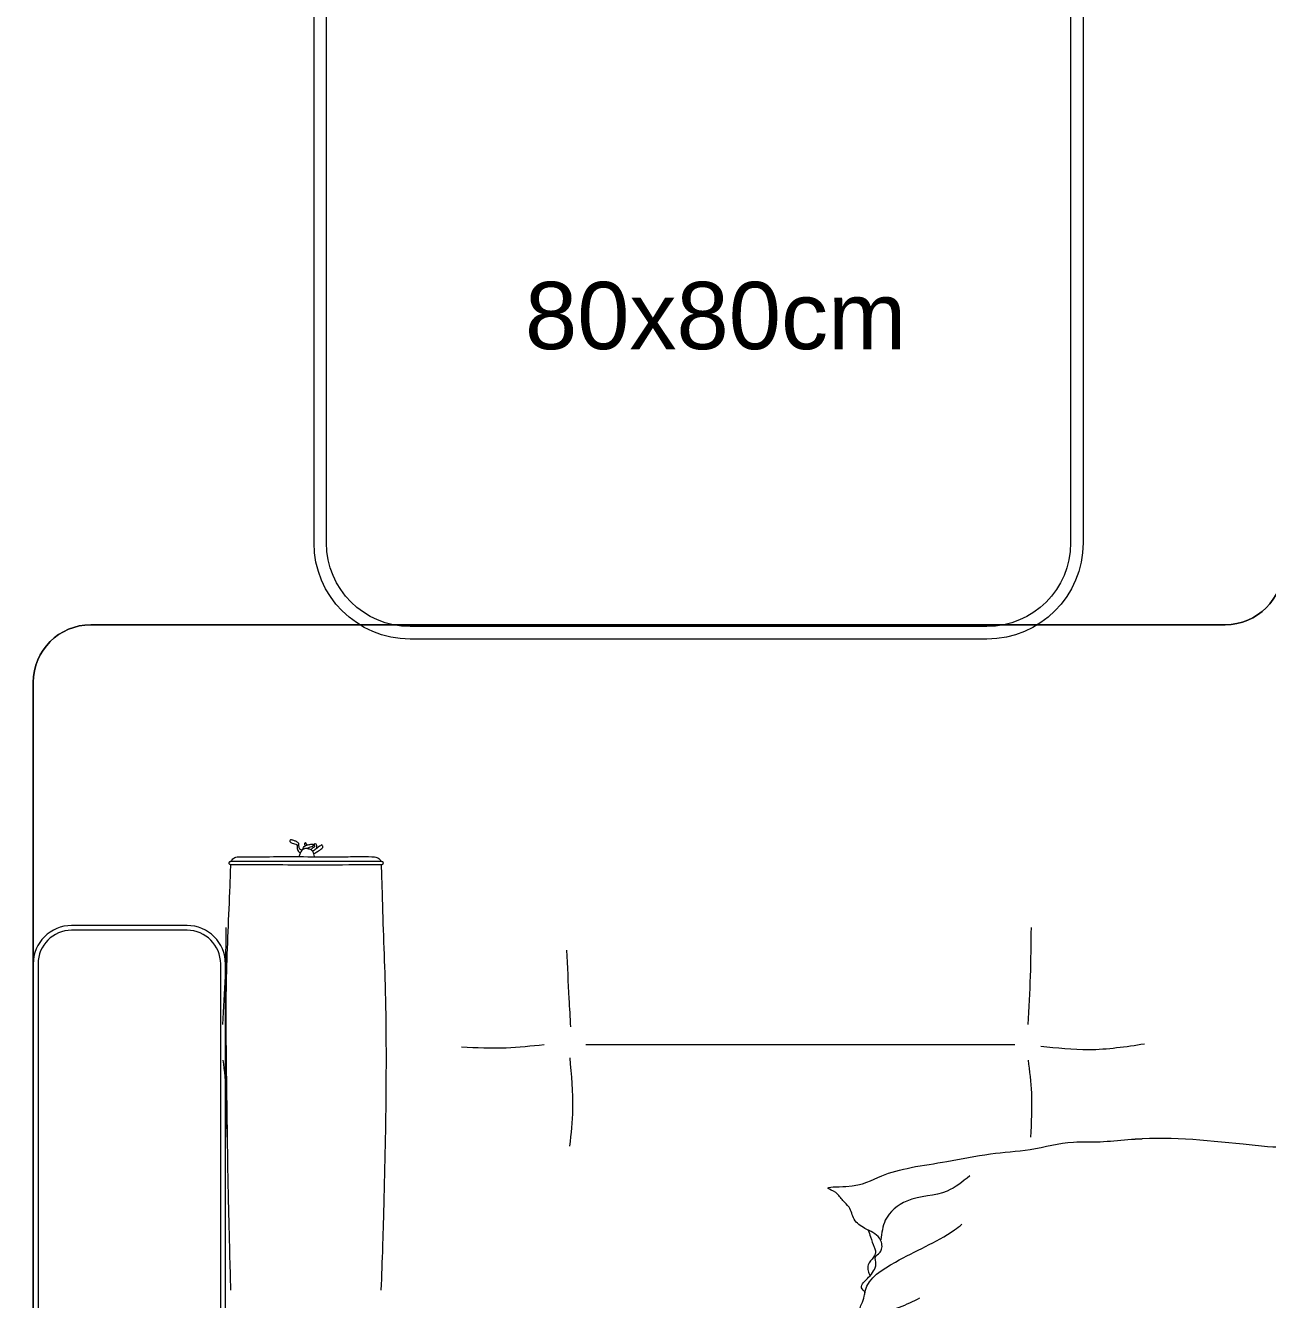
# Model space of a CAD drawing. Header units: centimetres. Extents: x 5488 to 20269, y -31398 to -19684.
# Drawn here: x 11761.7 to 11890.9, y -23941.9 to -23809.3 of the extents above; entities that cross this region are included whole.
import ezdxf

# ---------------------------------------------------------------- set-up
doc = ezdxf.new("R2010")
doc.units = ezdxf.units.CM
doc.set_wipeout_variables(frame=1)
doc.linetypes.add('( Hidden )', pattern=[0.375, 0.25, -0.125])
doc.linetypes.add('DOT', pattern=[0.25, 0, -0.25])
doc.layers.add('wipeout', color=7, linetype='Continuous', true_color=0xffffff)
for name, color, linetype, lineweight in [('xxx_Auto_FFE_UPHOLSTERY', 67, 'Continuous', 20), ('xxx_Auto_FFE_WOOD', 36, 'Continuous', 0), ('xxx_Auto_Kaplama_Ahşap Tarama', 16, 'Continuous', 5), ('xxx_Auto_Tefris_Tefris', 32, 'Continuous', 15), ('xxx_Auto_Yardimci_Yazi', 7, 'Continuous', 9)]:
    doc.layers.add(name, color=color, linetype=linetype, lineweight=lineweight)
doc.styles.add('4N_100', font='arial.ttf', dxfattribs={"height": 16})

# ---------------------------------------------------------------- blocks, each defined once
blk = doc.blocks.new('uyt6ueueyu')
at = {"linetype": 'DOT'}
blk.add_wipeout([(-901.9077874563318, 523.8702232043166), (-841.9077874563314, 523.8702232043091), (-834.8367196444668, 520.9412910161741), (-831.9077874563328, 513.8702232043092), (-831.9077874563319, 451.68378839778853), (-834.8367196444668, 446.79915539244286), (-841.9077874563318, 443.8702232043088), (-901.9077874563322, 443.8702232043161), (-908.9788552681969, 446.7991553924511), (-911.9077874563309, 453.87022320431606), (-911.9077874563318, 513.8702232043165), (-908.9788552681968, 520.9412910161825)], dxfattribs=at).dxf.layer = 'wipeout'
at = {"color": 0}
for points in [[(-901.90778745633, 523.8702232043161), (-841.9077874563318, 523.8702232043088, -0.4142135623730577), (-831.9077874563318, 513.8702232043088), (-831.9077874563318, 453.8702232043088, -0.4142135623731325), (-841.9077874563318, 443.8702232043088), (-901.9077874563318, 443.8702232043161, -0.4142135623730576), (-911.90778745633, 453.8702232043161), (-911.9077874563318, 513.8702232043161, -0.4142135623731324)], [(-901.90778745633, 522.5702232043168), (-841.9077874563318, 522.5702232043095, -0.4142135623730618), (-833.2077874563329, 513.8702232043088), (-833.2077874563311, 453.8702232043088, -0.4142135623731326), (-841.9077874563318, 445.1702232043081), (-901.9077874563318, 445.1702232043153, -0.4142135623730618), (-910.6077874563307, 453.8702232043161), (-910.6077874563307, 513.8702232043161, -0.4142135623731326)]]:
    blk.add_lwpolyline(points, format="xyb", close=True, dxfattribs=at)
at = {"layer": 'xxx_Auto_Yardimci_Yazi', "color": 0, "linetype": '( Hidden )', "ltscale": 50, "style": '4N_100'}
blk.add_text('80x80cm', height=7, rotation=90, dxfattribs=at).set_placement((-862.0643524654037, 465.8070606345846))
blk = doc.blocks.new('lf01_sedir baza')
at = {"layer": 'xxx_Auto_FFE_WOOD'}
blk.add_lwpolyline([(3526.075064179525, 1344.286187823665), (3526.075064179525, 1126.286187823665, -0.4142135623730945), (3520.075064179525, 1120.286187823665), (3424.575064179525, 1120.286187823665, -0.4142135623730951), (3418.575064179525, 1126.286187823665), (3418.575064179525, 1244.286187823665, 0.4142135623730951), (3412.575064179525, 1250.286187823665), (3224.575064179525, 1250.286187823665, -0.4142135623730945), (3218.575064179525, 1256.286187823665), (3218.575064179525, 1265.286187823665)], format="xyb", dxfattribs=at)
blk = doc.blocks.new('mimder plan')
blk.add_line((43.70716543596973, -127.8974161573933), (43.70716543596973, -172.5333952603651))
for points in [[(-196, -10.5), (-196, -95, 0.4142135623730951), (-191, -100), (-5.99997067260756, -100, -0.4142135623730951), (2.932739243988181e-05, -106), (2.932739243988181e-05, -224.0000000000036, 0.4142135623731054), (6.00002932739244, -230.0000000000036), (97.00005865478215, -230.0000000000036, 0.4142135623730951), (103.0000586547822, -224.0000000000036), (103.0000586547822, -10.5, 0.4142135623730951), (97.00005865478215, -4.5), (-190, -4.5, 0.414213562373095)], [(80.79295187360003, -226), (80.79295187360003, -214, 0.414213562373095), (77.29295187360003, -210.5), (35.29295187360003, -210.5, 0.414213562373095), (31.79295187360003, -214), (31.79295187360003, -226, 0.414213562373095), (35.29295187360003, -229.5), (77.29295187360003, -229.5, 0.414213562373095)]]:
    blk.add_lwpolyline(points, format="xyb", close=True)
blk.add_lwpolyline([(81.29295187360003, -214, 0.414213562373095), (77.29295187360003, -210), (35.29295187360003, -210, 0.414213562373095), (31.29295187360003, -214), (31.29295187360003, -226, 0.414213562373095), (35.29295187360003, -230), (77.29295187360003, -230, 0.414213562373095), (81.29295187360003, -226)], format="xyb")
for points in [[(43.8333507998268, -125.1833985334561), (44.19659470240185, -120.1958351202666), (43.60219472502831, -114.4155488594552)], [(41.59229645655614, -126.5135790910354), (36.54896895452657, -126.2613513481592), (31.505641452497, -126.1772713013597)], [(45.29073662471092, -126.5135790910354), (48.73263612923074, -126.1772713013597), (53.32746191655497, -126.2613513481592)], [(41.84445807927295, -174.0743193661147), (38.90252178880655, -174.2424794597173), (33.85919428677698, -174.4947072025898)], [(45.04939721478695, -174.1922054575443), (50.41811483272068, -173.9061716700417), (54.23660978627049, -174.202187488012)], [(43.70716543596973, -176.8658959362001), (44.0433872694357, -180.817447377849), (43.95933656345915, -185.4416143988492)], [(69.21862792673528, -193.7901314377268), (64.68449223064272, -193.6287095718544), (61.78951977046927, -193.5465006495724), (37.49860267478834, -193.3652217129966), (27.25364335369341, -193.7009499540436), (25.07397594643589, -193.7820224507414), (24.95643862329052, -193.790420011137)], [(24.63366121547188, -209.4040880424473), (24.45841164907506, -209.3139822345911), (24.18677465430846, -208.9130019408112), (24.13961230375753, -208.34294430519), (24.15101529953427, -207.5961804246581), (24.13200928556216, -205.436743960443), (24.14077175509919, -198.314414163222), (24.12160346026394, -196.1831576045697), (24.13200928556216, -194.7636571953481), (24.20353114825593, -194.254185167767), (24.30692422595712, -194.047178400433), (24.45841164907506, -193.8981535462917), (24.57233813585299, -193.8396499499177), (24.6380424941508, -193.82104980636), (24.64137093681893, -193.8239218726922)], [(24.95886885789696, -209.2638845986294), (24.96006375462639, -209.361133164577), (24.95568247594383, -209.4607891270862), (24.94201063999026, -209.519475915884), (24.90006639991225, -209.5957785525461), (24.8628707193584, -209.6295132036503), (24.79795784862836, -209.6503236047029), (24.75414541311875, -209.6437502288136), (24.7147142562917, -209.6196474226599), (24.6818549296604, -209.5670599020705), (24.64127458881012, -209.4855384820949), (24.6380424941508, -209.4520245403219), (24.63485611220131, -209.2638845986294), (24.63366121547188, -208.9763974396919), (24.63519321093372, -208.5519920377337), (24.63106963493374, -201.3282005645779), (24.63366121547188, -199.7627637307123), (24.6380424941508, -197.6494005326895), (24.63366121547188, -194.0756364924673), (24.63585185480952, -193.8871976202863), (24.6380424941508, -193.7973606701307), (24.64450147254138, -193.7303497262437), (24.6818549296604, -193.6439802733767), (24.75414541311875, -193.5826279092907), (24.83957955697588, -193.5826279092907), (24.90597648005678, -193.6372992929246), (24.93815753686977, -193.6943765830911), (24.95568247594383, -193.7513465254306), (24.95849927743075, -193.7902708886177), (24.95787311528511, -193.9485498560098), (24.96006375462639, -194.1720469468819), (24.96006375462639, -194.5335866002206), (24.97453972468975, -199.8163657490441), (24.96006375462639, -204.0496644711748), (24.95568247594383, -205.5145298926218), (24.96006375462639, -207.6980099131288), (24.95568247594383, -209.0357062838884), (24.95886885789696, -209.2638845986294)], [(23.81748227808021, -200.8210992090062), (23.57748973957678, -200.4171657548577), (23.26412990033532, -199.9706496629005), (23.10596462195281, -199.8604932947565), (23.05087810899749, -199.8896368323003), (22.9491185916213, -199.9375577214087), (22.9488873706814, -199.9376280081233), (23.04946672090409, -200.206357232164), (23.38549514895385, -200.6600566322923), (23.5165981172122, -200.8509778594962), (23.55349159833531, -200.9461638969296)], [(23.26870709248215, -200.5079971544292), (23.08813841494157, -200.492891669026), (22.97703837920744, -200.5136388131905), (22.88396295369785, -200.5272590790992), (22.79861935369081, -200.6581561326602), (22.81571973754217, -200.7396401401529), (22.8669089863597, -200.7773544853408), (23.01047415574612, -200.7396401401529), (23.10325958593785, -200.7323548822897), (23.18701981565937, -200.8475727907025), (23.30735588120842, -201.0253488815433), (23.38478262978788, -201.0838684953014)], [(23.39049651748246, -201.953334901209), (23.18361557716162, -201.8937197610067), (23.00387288288221, -201.7122894470376), (22.89335950113491, -201.3849140372076), (22.82664498489794, -201.0475214050712), (22.82310840740138, -200.9168541516483), (22.86817643011636, -200.8394711598012), (22.91160090105586, -200.8154833585904), (23.01712234915431, -200.910102712558), (23.06320034563578, -200.9564557003432), (23.14521887312185, -201.1815859580165), (23.23794141238068, -201.4285908966849), (23.30667631138749, -201.5477953943155)], [(23.33933993812934, -201.3245986990405), (23.30980738687322, -201.3515201895716), (23.21713773670308, -201.378993943581)], [(24.12769946261142, -200.7435995190208), (23.85100569559472, -200.812413510419), (23.64491757144606, -200.8837891570511), (23.43331289603702, -201.0899659339375), (23.31764777537137, -201.3968969583184), (23.29658896580258, -201.6688270634695), (23.35889454973403, -201.9012425790024), (23.52028958171832, -202.0912937699832), (23.7528368077019, -202.2354932971757), (23.98503790650102, -202.3124636064458), (24.1274491522363, -202.324637105412)], [(23.45984238249548, -202.0453212580796), (23.39301615781187, -202.1863970010454), (23.26507991742801, -202.3180067350077), (23.12160917855545, -202.3487999915124), (22.93581829881987, -202.3648065917623), (22.82696509964626, -202.3720263371215), (22.72455347515097, -202.4052104885632), (22.53050210191032, -202.6951183248748), (22.42768481678468, -202.9777934031445), (22.38067090300501, -203.1422030168906), (22.39582942775633, -203.2232207007874), (22.46697770457286, -203.3214115916926), (22.64044077131803, -203.1957217422932), (22.74885441980769, -202.9227405539459), (22.95676512993123, -202.5501542717466), (23.12160917855545, -202.5501542717466), (23.26631610954246, -202.5429208412315), (23.47630137898705, -202.4695717429277), (23.66489379588347, -202.341864608039), (23.71392509449106, -202.2164330253872)], [(22.93065742316139, -201.5237393794159), (22.82981172546897, -201.5722182301797), (22.75981506951393, -201.6114510492007), (22.69918376575697, -201.6578199868709), (22.65643279343385, -201.6941670771012), (22.72340931589679, -201.7435801231695), (22.77518548869739, -201.7782642739039), (22.85498729904975, -201.7663069567679), (22.93478910940212, -201.7543496396356), (23.01987473033842, -201.7380632736786)], [(69.21868874192842, -209.4362423553794), (65.39077246662237, -209.5455847740195), (60.00193399416275, -209.6763379871518), (46.51658700211738, -209.8808627433173), (36.65606048799054, -209.884441999322), (27.18040762579585, -209.5229472222636), (24.95787311528511, -209.4443555589933)], [(41.59229645655614, -210.2635790910354), (36.54896895452657, -210.0113513481592), (31.505641452497, -209.9272713013597)], [(45.29073662471092, -210.2635790910354), (48.73263612923074, -209.9272713013597), (53.32746191655497, -210.0113513481592)]]:
    blk.add_spline(points, degree=3)
blk.add_wipeout([(57.71528005225842, -83.25702583441252), (57.96465980896127, -82.12294014972089), (58.040281439114764, -81.54298822109484), (58.04804683736458, -81.17431490438692), (58.177231472323555, -80.67682938199822), (58.353785003697325, -80.46901438655159), (58.5826513759753, -80.36104513274942), (58.82300622511296, -80.34268082499186), (58.8230062251033, -80.34268082498967), (58.92450362929556, -80.72200878469111), (58.8972247008891, -80.97953641873893), (59.031352154596135, -81.32828959183193), (59.432114656263636, -81.5878180385033), (60.18191989818453, -81.85759914834206), (60.70672359693782, -82.08574578768192), (61.45223876361892, -82.84671891500075), (62.10697832884411, -83.8165740386624), (62.7159698947266, -84.4727397243081), (63.71470047376134, -85.0285140247518), (64.83764404237716, -85.65355596365681), (65.5947243952206, -85.94962721796153), (66.12126901595062, -86.17211232487473), (66.66107265930435, -86.59041348837526), (66.80312762886075, -86.71596873903863), (67.14982330702209, -86.37745971715886), (67.41895670710949, -86.25809092565358), (67.71422346809682, -86.24367886045489), (68.04417485971429, -86.32884641573176), (68.47861466607796, -86.48359262404904), (68.8311156903137, -86.58735752332679), (70.06320061151311, -86.80921560388134), (70.52234226760494, -86.94043117845547), (71.02417227958063, -87.00059416673888), (71.49611248302134, -86.94044132809769), (71.86185916369796, -86.81508471734624), (72.73623914674576, -86.31225668054701), (73.49391613428416, -85.8217403594139), (74.06059125519765, -85.56681088280855), (74.51827095887573, -85.42325881333811), (75.42588574346189, -85.2575452459549), (76.2451623675288, -85.10862467409123), (76.55688290675073, -84.9767987962872), (76.82006702499558, -84.77262894280058), (77.09351440752593, -84.41140711307332), (77.26793121120814, -84.14790552048629), (77.53012450145438, -83.82671158522767), (77.73741120294586, -83.60754896050699), (77.91337046729757, -83.42214930389298), (78.10800148229828, -83.23280089220867), (78.2456701603792, -83.12706174005778), (78.36414881817666, -83.07542056999826), (78.49172191127349, -83.11419149559941), (78.55184168191062, -83.19894472486703), (78.61423354485107, -83.36974978804436), (78.65911231467409, -83.5750649343007), (78.70895525786564, -83.93801231012627), (78.78624690382802, -84.3949451162314), (78.86427167800268, -84.75357069950374), (78.96060222199961, -85.09587256977403), (79.26637061184158, -85.8706794876831), (80.06432124935625, -87.48240781827828), (80.97733493621787, -89.86431758454559), (81.62362290796206, -91.93958302302072), (82.53321891201074, -95.36954868218588), (83.38336342348427, -99.08602802911628), (84.11682302834942, -103.30513734033322), (84.55637371237165, -106.81739525141543), (84.93857054924571, -109.1242451603215), (85.0164609130621, -110.55254944541214), (85.03945444334045, -111.85043858528175), (85.18984056713909, -112.87045842824216), (85.28657251132174, -113.75776477946322), (85.36374443483298, -115.0074525656508), (85.30864880322852, -116.30629012198105), (85.20163048033977, -117.67681592625436), (85.19605889637862, -119.25137283541157), (85.29251185011461, -119.92109220409873), (85.29091411029972, -120.7784134078957), (85.41203517575697, -122.4252242480695), (85.53612117199255, -124.01547374773989), (85.50937991687782, -125.42922065303716), (85.43212741988859, -126.13955089764293), (85.44843594796843, -127.29958493469546), (85.43154061646143, -128.3101810393716), (85.46876726171772, -128.9051796875795), (85.52463151047293, -129.57728434410095), (85.48077299220397, -131.16715559876337), (85.40749275893312, -120.4393335531417), (85.39029455843308, -121.67120440269602), (85.38186254513485, -122.85229137852518), (85.38656811458462, -124.15301441864828), (85.37400587735097, -125.28067597291269), (85.30080475464182, -126.29956388100148), (85.15150300044219, -127.84578252646318), (85.08998225915911, -128.81147653872728), (84.98530465707286, -129.60222365195798), (84.82208069500912, -130.32557251768455), (84.71591590749823, -130.9451548719417), (84.74934477931234, -131.83079872709706), (84.73174766378132, -132.29468159982005), (84.58080466812358, -133.0106562554588), (84.400661481591, -133.69700693124858), (84.27530628798307, -134.4767701309751), (84.1132573317101, -135.69134528970892), (83.95248799358305, -136.3915263309669), (83.71706700316878, -137.38538912753307), (83.60349715727598, -138.0501394104409), (83.40332030755168, -138.86255689586594), (83.2039537964027, -139.43739709259458), (83.01980283124338, -139.92176007543208), (82.84725830093734, -140.34076435904038), (82.5901855180617, -140.9407495947857), (82.46413093663517, -141.85861237870265), (82.3502515283618, -142.43213489933632), (82.18763632841913, -143.49302894056734), (81.98876062676767, -144.25078660436915), (81.88751930388369, -144.69492639589586), (81.58107176797841, -145.42194852355416), (81.39771021844102, -145.84331620089682), (81.2006086079576, -146.31715278751287), (81.11447732271826, -146.77056951315552), (81.1852144148697, -147.29727591825653), (81.20905967879845, -147.58909782936962), (81.14431838075646, -147.7695269360568), (80.93887883152782, -147.9174233447885), (80.74463425077212, -147.9588150122394), (80.49347580768323, -147.91617917977902), (80.30477720795984, -147.82470219541037), (80.05511160490799, -147.63524994880734), (79.78395453499162, -147.39669808527415), (79.53897294425813, -147.058642099344), (78.81351033051877, -146.32963826780846), (78.4591909253466, -146.0455572837451), (77.98614623608383, -145.96354356450442), (77.63676499895202, -146.15551154264548), (77.11657897162169, -146.07137731157212), (76.84122732359057, -145.87560944546766), (76.66233317162614, -145.71848262253386), (76.45511966582448, -145.56876474699524), (76.11884587469166, -145.71731531047328), (75.72885838216027, -145.91970367964043), (75.43076662476682, -145.69668367387453), (75.28990425984406, -145.46209224152042), (75.04254047197914, -145.1449582859838), (74.8223030173966, -144.90115734512136), (74.72290522022466, -144.75746952359506), (74.23856713556549, -144.57948261716473), (73.34321565916316, -144.38058198883553), (73.02937422272178, -144.2309628694106), (72.67685806743641, -143.97971509252184), (72.49679066457063, -143.71201186170717), (72.30816369413611, -143.5169491336496), (72.0925666776548, -143.85999942740548), (71.78463123178223, -144.1355525313323), (71.20497619961316, -144.06613759563325), (70.85349285689794, -143.9010752620337), (70.2818899807567, -143.65961830227255), (70.05660700971634, -143.59394721223848), (69.68443055448056, -143.51907010544508), (69.422482499569, -143.47312980635266), (69.23532066417474, -143.68044174089934), (69.07393042984664, -143.83043469339864), (68.74623546583801, -143.83215941094284), (68.48291095499877, -143.67461011149453), (68.22367215421097, -143.43680259191726), (67.71772217533481, -142.97560362477614), (67.14014222380277, -143.16065773635722), (66.8678623822237, -143.1832076250887), (66.30096383271182, -142.98909605158724), (65.81280311893045, -142.60821233200176), (65.4110645546817, -142.41550844523468), (64.68069830867111, -142.56221725951096), (64.25494908246931, -142.7235737847959), (63.362379353666256, -143.01401469460907), (62.98334161281058, -143.14120901752986), (62.5680857835043, -143.89453960770038), (61.90976290384158, -144.56230625841005), (61.11105941139749, -144.8924317485746), (60.63009564766634, -145.11505069450777), (60.24573725570016, -145.4462267148348), (59.71939095809341, -145.93864872845512), (59.20344770760791, -146.38042309775759), (58.84964549225734, -146.94947341831227), (58.589996747030725, -147.322654149282), (58.589996746974535, -147.32265414924296), (58.495348984576225, -146.7802185183619), (58.5787727376368, -146.27952006209165), (58.45929581930329, -145.67829230974058), (58.37502237192102, -144.72979624729797), (58.08747060467893, -143.51230855409625), (57.542346774950516, -142.22065813208803), (56.576923356235795, -139.169005789049), (56.109515864508424, -136.6090824294609), (54.89688102799526, -129.31967592204126), (54.51037436410554, -125.27140525706996), (54.206384533431226, -121.07037111828073), (53.75721004583244, -127.36360492754646), (53.70032141727557, -124.95054864801646), (53.90002855950572, -122.97996233842434), (53.67263345443842, -119.67829329103843), (53.54249437312879, -115.97587081635268), (53.57093727908165, -111.56221606334566), (53.57093727908165, -111.56221606334566), (53.706083046223725, -108.18303748269945), (53.893721570534886, -105.53282139889176), (54.07663377911265, -103.64131619811825), (54.30780345266534, -101.05319890779907), (54.42464097760505, -98.6144945582922), (54.55424213938616, -97.09051372230633), (55.003901618861235, -94.52908012948508), (55.34619964495732, -93.10927997863378), (55.70042677845063, -91.62216410775997), (55.97071646066161, -90.08896126428279), (56.19117870273924, -88.6790011184544), (56.619266273127515, -87.06685863733398), (57.12076775542039, -85.12344570205472), (57.424111051788685, -84.32365405020725)]).dxf.layer = 'xxx_Auto_FFE_UPHOLSTERY'
for points in [[(69.4740085122703, -143.4110510372993), (68.97666639578165, -143.8485109101312), (67.89689820040621, -143.101709622817), (67.23641457621125, -142.5864212609013), (66.5296574717413, -142.3444809857428), (65.75288445876322, -142.3780682169636), (65.3565627029111, -141.9802884430537), (64.97237586898336, -141.7501251181675), (63.82348368877501, -141.9802884430537), (62.81483632807067, -143.4826117913253), (61.85225827452814, -144.596657453767), (60.59716949562971, -145.1368104923022), (59.9090400698442, -145.7839477531743), (59.08851803702237, -146.5269657681274), (58.64942391616387, -147.3069247465683), (58.44792825289005, -145.4571282385405), (57.33407508313758, -141.7415251205421), (56.47484058605187, -138.686178162021), (55.84925696115533, -134.97453719443), (55.05591790753897, -130.4406302475545), (54.58486777787039, -126.2940158144702), (53.81884313297269, -121.8011884602165), (53.78624974488048, -119.0318454656626), (53.54422475587307, -116.1397765901929), (54.02298883754156, -104.1547276577257), (54.27202407617551, -101.6065074936705), (54.53076917090038, -97.29659234757855), (55.10144078667145, -94.10556745526992), (55.8432591037199, -90.89786483052012), (56.36310626634622, -87.90928487486235), (57.00193019531071, -85.70857928499754), (57.13025925266629, -85.08982195580757), (57.38884495345337, -84.4176351972128), (57.84339324697066, -82.66899923013261), (58.03115915459966, -81.6771865643168), (58.04804683736802, -81.17431490439049)], [(66.78093805854769, -86.74110026232665), (67.28872754377153, -86.29762224133083), (68.74093947473011, -86.56507046720799), (69.73647006727151, -86.73036572097772), (71.03361837299599, -87.00068139272844), (72.51647317602328, -86.45943236713356), (73.34898377043464, -85.9038565851115), (75.1482945932512, -85.29500898627884), (76.7557486861133, -84.8348838523234), (77.30427446783324, -84.09713798790472), (77.77399287399567, -83.56902836536756), (78.39487256392204, -83.07251358842404), (78.75058453745805, -84.18745484366809), (79.73729886256478, -86.79361558951132), (81.37007628013635, -91.08996290944197), (82.5832486138952, -95.57386106289778), (84.13492201049121, -103.4410533237606), (84.65565798949683, -107.4461177526609), (85.01207577886271, -109.9442238165393), (85.01872280014868, -111.552522387421), (85.21714329702445, -113.1986297837248), (85.36026847273388, -115.464991431887), (85.20192157235942, -117.6706182009948), (85.19605889638297, -119.2513728354243)], [(84.6477038252051, -117.1591412495036), (84.96065944695147, -118.7300795912051), (85.19605889638297, -119.2513728354243), (85.28780213269602, -120.4050456169716), (85.39889365868476, -121.0552689779215), (85.39000510950609, -121.9443795246516), (85.37957324815216, -123.4237915586455), (85.38117272975614, -125.0919805644953), (85.12534796557156, -128.1808082532079), (84.99427423248017, -129.5537534882533), (84.70493820682896, -131.2234552593509), (84.7528138632606, -131.9273478913819), (84.37325098520705, -133.823169257379), (84.16987112088646, -135.3720720344281), (83.95929363030518, -136.3643537701282), (83.70885255671055, -137.4283083885821), (83.56127598961939, -138.2694243038823), (82.55120265732694, -141.3703794385292), (82.36246046835913, -142.5813155347823), (81.96812145438525, -144.3203229225692), (81.43866604402683, -145.7532798850443), (81.12127656031407, -146.9432225812379), (81.1391195436081, -147.7764143342611), (80.81738792351643, -147.9514662477013), (80.07204634154732, -147.6583635717798), (78.86481558502601, -146.3796854865468), (78.0132925633734, -145.9543018249788), (77.52542512279251, -146.1887311034297), (77.14815745785927, -146.0890276213868), (76.62957222273872, -145.6889517361269), (76.4516634083775, -145.5677930612983), (75.86923604738331, -145.901431197155), (74.96408489115856, -145.0465161132743), (73.78804878391747, -144.461755512144), (72.66999246031446, -143.9720798067356), (72.39086428986775, -143.494608549634), (71.59386901218568, -141.6616885315452), (70.99734834913579, -139.8910749803763), (70.04847145368512, -137.7624653911626)], [(57.33845038181971, -132.5886722570394), (58.9197536187894, -134.9213212243849), (59.96165937801743, -139.116094846715), (61.94960243168316, -141.3672691399988), (64.00081712301107, -141.8178529114193)], [(72.30816369413878, -143.5169491336528), (71.76627262129296, -144.1425019715971), (70.7071881586453, -143.8302739383071), (69.87168246523834, -143.5523858365887), (69.32647764471767, -143.452564893465), (66.31452078830625, -140.3203205294776), (64.69362263092626, -137.1914938362752), (62.96465959067609, -134.1738314258328), (62.38046242060227, -133.3913483853466)], [(62.98334161281127, -143.141209017529), (63.69982444378002, -142.9035271466491), (64.7462713870118, -142.5337783622854), (65.13615670839681, -142.3949509574231), (65.7962303077311, -142.5970276570079), (66.59246263428213, -143.141209017529), (67.23522378451162, -143.141209017529), (67.71772217533544, -142.9756036247782)]]:
    blk.add_spline(points, degree=3)
blk = doc.blocks.new('A$Caa46bac8')
blk.add_blockref('lf01_sedir baza', (-3524.317704866644, -1348.528828510785))
at = {"layer": 'xxx_Auto_FFE_UPHOLSTERY'}
blk.add_blockref('mimder plan', (-105.7426700145106, 1.757359312879998), dxfattribs=at)

msp = doc.modelspace()

# ---------------------------------------------------------------- block references
at = {"layer": 'xxx_Auto_Tefris_Tefris', "rotation": 270}
msp.add_blockref('uyt6ueueyu', (11347.85802225427, -24705.06014053232), dxfattribs=at)

# ---------------------------------------------------------------- next in the draw order: block references
msp.add_blockref('A$Caa46bac8', (11990.7620296915, -23977.41153254534), dxfattribs=at)

# ---------------------------------------------------------------- next in the draw order: hatches: boundary and pattern name
at = {"layer": 'xxx_Auto_Kaplama_Ahşap Tarama'}
h = msp.add_hatch(dxfattribs=at)
h.set_pattern_fill('AR-CONC', color=256, scale=0.5)
h.set_pattern_definition([(49.99999999999999, (809.5311465491541, -3617.590723406778), (91.092334498002, -7.969542769451543), [9.525, -104.775]), (355, (809.5311465491541, -3617.590723406778), (-17.62171071248467, 95.52842261951757), [7.62, -83.820292085]), (100.4514447, (817.1221500491538, -3618.25485015678), (73.47062354517664, 87.55887595609755), [8.095004399999997, -89.04512229999997]), (46.18420000000001, (809.5311465491541, -3592.190723406777), (135.539520446065, -21.02116396636357), [14.2875, -157.1625]), (96.63555760999994, (820.8260965491545, -3593.94247340678), (118.7020670257515, 123.7130622988608), [12.14251157, -133.56780408]), (351.1841511700001, (809.5311465491541, -3592.190723406777), (118.7020670324885, 123.7130622927663), [11.429983535, -125.72986596]), (21, (822.2311465491539, -3598.540723406779), (75.80719563456624, -51.1325990935438), [9.525, -104.775]), (326.0000000000001, (822.2311465491539, -3598.540723406779), (30.90101417382354, 92.09398306115963), [7.62, -83.82]), (71.45144499999999, (828.5484128491544, -3602.801773356779), (106.7082096393581, 40.96138444295262), [8.0950044, -89.04496879999999]), (37.50000000000001, (809.5311465491541, -3617.590723406778), (1.544301625295908, 42.27751943657655), [0, -82.804, 0, -85.09, 0, -84.1375]), (7.499999999999999, (809.5311465491541, -3617.590723406778), (33.40983125515287, 50.09028740905975), [0, -48.514, 0, -80.899, 0, -32.0675]), (327.5, (781.2101465491542, -3617.590723406778), (67.7952975834357, -2.864371996336722), [0, -31.75, 0, -99.06, 0, -131.445]), (317.5, (768.5101465491543, -3617.590723406778), (74.06459069300902, 12.71324551666651), [0, -41.275, 0, -65.786, 0, -93.345])])
edge = h.paths.add_edge_path()
edge.add_line((9312.934239034274, -27555.318573272), (9330.626290762004, -27555.318573272))
edge.add_arc((9330.626290762002, -27548.31857327201), 6.999999999996362, 270.0000000000148, 349.5592448212793)
edge.add_arc((-12655703.85192648, 2009176.563850346), 12827763.87852466, 350.8642093146535, 350.8644691225534)
edge.add_line((9346.745801669727, -27492.15741189267), (9332.44991226789, -27492.15744410318))
edge.add_line((9332.44991226789, -27492.15744410318), (9332.449455501846, -27061.10236461796))
edge.add_line((9332.449455501846, -27061.10236461796), (9346.746142236898, -27061.10234946853))
edge.add_arc((-12660642.42867646, -2064524.00734829), 12832765.90526256, 9.135530923292796, 9.135790639500211)
edge.add_arc((9330.626290762002, -27004.9390702985), 6.999999999999829, 10.44075517872073, 89.9999999999851)
edge.add_line((9330.626290762004, -26997.9390702985), (9312.934239034272, -26997.9390702985))
edge.add_arc((9312.934239034274, -27004.9390702985), 7, 90.0000000000149, 170.4864106854212)
edge.add_arc((10864.46380279621, -27276.62882178525), 1582.137683424508, 170.0694418627802, 189.93055813722)
edge.add_arc((9312.934239034275, -27548.318573272), 7.000000000000069, 189.5135893145788, 269.9999999999852)

doc.saveas('drawing.dxf')
